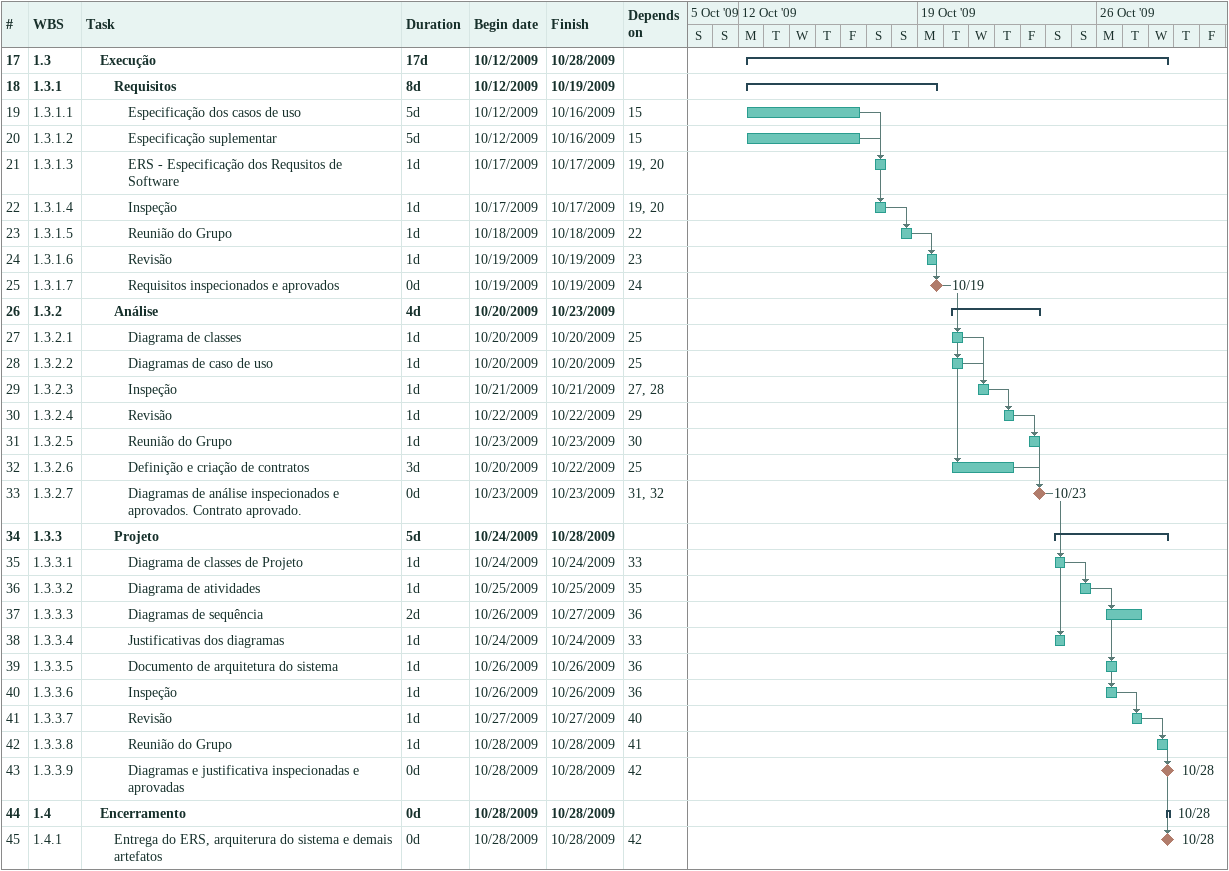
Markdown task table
| ID | WBS | Task | Duration | Start | Finish | Predecessors |
|---|---|---|---|---|---|---|
| 17 | 1.3 | **Execução** | 17d | 2009-10-12 | 2009-10-28 |  |
| 18 | 1.3.1 | **Requisitos** | 8d | 2009-10-12 | 2009-10-19 |  |
| 19 | 1.3.1.1 | Especificação dos casos de uso | 5d | 2009-10-12 | 2009-10-16 | 15 |
| 20 | 1.3.1.2 | Especificação suplementar | 5d | 2009-10-12 | 2009-10-16 | 15 |
| 21 | 1.3.1.3 | ERS - Especificação dos Requsitos de Software | 1d | 2009-10-17 | 2009-10-17 | 19, 20 |
| 22 | 1.3.1.4 | Inspeção | 1d | 2009-10-17 | 2009-10-17 | 19, 20 |
| 23 | 1.3.1.5 | Reunião do Grupo | 1d | 2009-10-18 | 2009-10-18 | 22 |
| 24 | 1.3.1.6 | Revisão | 1d | 2009-10-19 | 2009-10-19 | 23 |
| 25 | 1.3.1.7 | Requisitos inspecionados e aprovados | 0d | 2009-10-19 | 2009-10-19 | 24 |
| 26 | 1.3.2 | **Análise** | 4d | 2009-10-20 | 2009-10-23 |  |
| 27 | 1.3.2.1 | Diagrama de classes | 1d | 2009-10-20 | 2009-10-20 | 25 |
| 28 | 1.3.2.2 | Diagramas de caso de uso | 1d | 2009-10-20 | 2009-10-20 | 25 |
| 29 | 1.3.2.3 | Inspeção | 1d | 2009-10-21 | 2009-10-21 | 27, 28 |
| 30 | 1.3.2.4 | Revisão | 1d | 2009-10-22 | 2009-10-22 | 29 |
| 31 | 1.3.2.5 | Reunião do Grupo | 1d | 2009-10-23 | 2009-10-23 | 30 |
| 32 | 1.3.2.6 | Definição e criação de contratos | 3d | 2009-10-20 | 2009-10-22 | 25 |
| 33 | 1.3.2.7 | Diagramas de análise inspecionados e aprovados. Contrato aprovado. | 0d | 2009-10-23 | 2009-10-23 | 31, 32 |
| 34 | 1.3.3 | **Projeto** | 5d | 2009-10-24 | 2009-10-28 |  |
| 35 | 1.3.3.1 | Diagrama de classes de Projeto | 1d | 2009-10-24 | 2009-10-24 | 33 |
| 36 | 1.3.3.2 | Diagrama de atividades | 1d | 2009-10-25 | 2009-10-25 | 35 |
| 37 | 1.3.3.3 | Diagramas de sequência | 2d | 2009-10-26 | 2009-10-27 | 36 |
| 38 | 1.3.3.4 | Justificativas dos diagramas | 1d | 2009-10-24 | 2009-10-24 | 33 |
| 39 | 1.3.3.5 | Documento de arquitetura do sistema | 1d | 2009-10-26 | 2009-10-26 | 36 |
| 40 | 1.3.3.6 | Inspeção | 1d | 2009-10-26 | 2009-10-26 | 36 |
| 41 | 1.3.3.7 | Revisão | 1d | 2009-10-27 | 2009-10-27 | 40 |
| 42 | 1.3.3.8 | Reunião do Grupo | 1d | 2009-10-28 | 2009-10-28 | 41 |
| 43 | 1.3.3.9 | Diagramas e justificativa inspecionadas e aprovadas | 0d | 2009-10-28 | 2009-10-28 | 42 |
| 44 | 1.4 | **Encerramento** | 0d | 2009-10-28 | 2009-10-28 |  |
| 45 | 1.4.1 | Entrega do ERS, arquiterura do sistema e demais artefatos | 0d | 2009-10-28 | 2009-10-28 | 42 |
